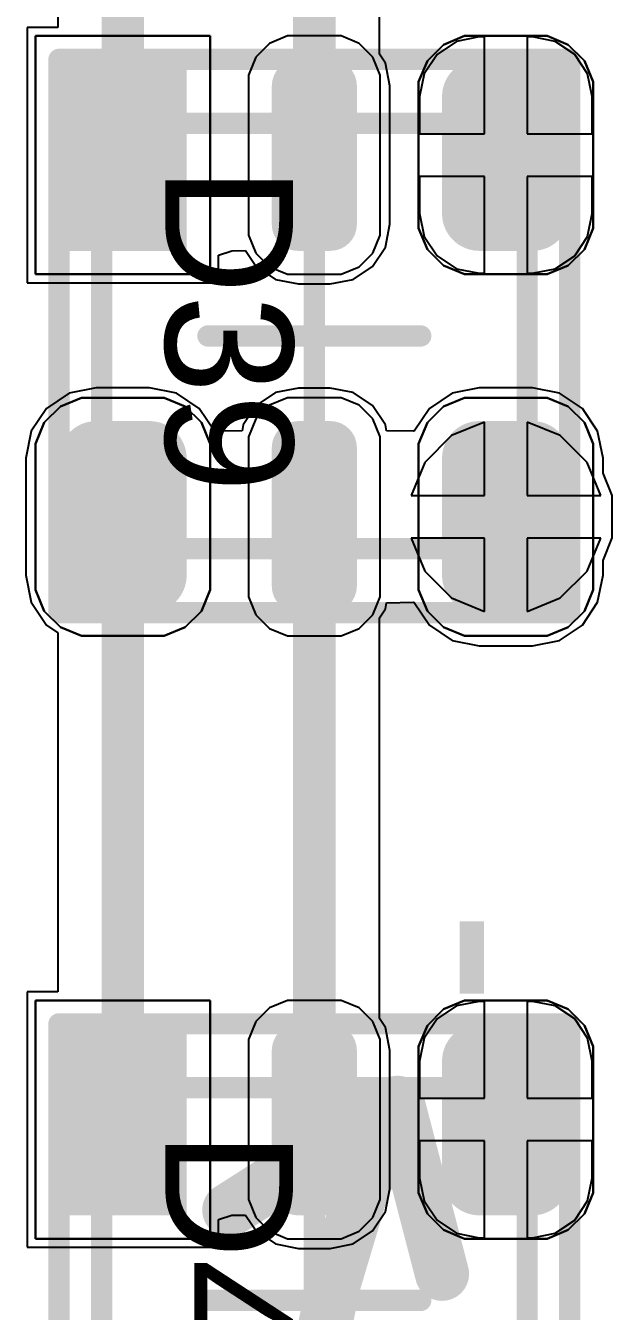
# Model space of a CAD drawing. Header units: inches. Extents: x -5 to 179, y -47 to 8.
# Drawn here: x 73.64 to 76.4, y -15.48 to -9.43 of the extents above; entities that cross this region are included whole.
import ezdxf

# ---------------------------------------------------------------- set-up
doc = ezdxf.new("R2010")
doc.units = ezdxf.units.IN
for name, color, linetype in [('Bottom Layer', 5, 'Continuous'), ('Bottom Overlay', 54, 'Continuous'), ('Top 3D Body', 56, 'Continuous'), ('Top Courtyard', 56, 'Continuous'), ('Top Layer', 1, 'Continuous'), ('Top Overlay', 2, 'Continuous'), ('Top Paste', 8, 'Continuous'), ('Top Solder', 216, 'Continuous'), ('Via Holes', 16, 'Continuous')]:
    doc.layers.add(name, color=color, linetype=linetype)
doc.styles.add('Arial', font='', dxfattribs={"height": 0.2})
doc.styles.get('Arial').set_extended_font_data('Arial')

# ---------------------------------------------------------------- blocks, each defined once
blk = doc.blocks.new('APA_RGB_LED_2020_1056')
at = {"layer": 'Top Layer'}
h = blk.add_hatch(color=1, dxfattribs=at)
edge = h.paths.add_edge_path()
edge.add_arc((-1.125, 1.025), 0.125, 90, 180)
edge.add_line((-1.25, 1.025), (-1.25, 0.775))
edge.add_arc((-1.125, 0.775), 0.125, 180, 270)
edge.add_line((-1.125, 0.65), (-0.575, 0.65))
edge.add_arc((-0.575, 0.775), 0.125, 270, 360)
edge.add_line((-0.45, 0.775), (-0.45, 1.025))
edge.add_arc((-0.575, 1.025), 0.125, 0, 90)
edge.add_line((-0.575, 1.15), (-1.125, 1.15))
h = blk.add_hatch(color=1, dxfattribs=at)
edge = h.paths.add_edge_path()
edge.add_arc((0.575, 1.025), 0.125, 90, 180)
edge.add_line((0.45, 1.025), (0.45, 0.775))
edge.add_arc((0.575, 0.775), 0.125, 180, 270)
edge.add_line((0.575, 0.65), (1.125, 0.65))
edge.add_arc((1.125, 0.775), 0.125, 270, 360)
edge.add_line((1.25, 0.775), (1.25, 1.025))
edge.add_arc((1.125, 1.025), 0.125, 0, 90)
edge.add_line((1.125, 1.15), (0.575, 1.15))
h = blk.add_hatch(color=1, dxfattribs=at)
edge = h.paths.add_edge_path()
edge.add_arc((-1.175, 0.075), 0.075, 90, 180)
edge.add_line((-1.25, 0.075), (-1.25, -0.075))
edge.add_arc((-1.175, -0.075), 0.075, 180, 270)
edge.add_line((-1.175, -0.15), (-0.525, -0.15))
edge.add_arc((-0.525, -0.075), 0.075, 270, 360)
edge.add_line((-0.45, -0.075), (-0.45, 0.075))
edge.add_arc((-0.525, 0.075), 0.075, 0, 90)
edge.add_line((-0.525, 0.15), (-1.175, 0.15))
h = blk.add_hatch(color=1, dxfattribs=at)
edge = h.paths.add_edge_path()
edge.add_arc((0.525, 0.075), 0.075, 90, 180)
edge.add_line((0.45, 0.075), (0.45, -0.075))
edge.add_arc((0.525, -0.075), 0.075, 180, 270)
edge.add_line((0.525, -0.15), (1.175, -0.15))
edge.add_arc((1.175, -0.075), 0.075, 270, 360)
edge.add_line((1.25, -0.075), (1.25, 0.075))
edge.add_arc((1.175, 0.075), 0.075, 0, 90)
edge.add_line((1.175, 0.15), (0.525, 0.15))
blk.add_hatch(color=1, dxfattribs=at).paths.add_polyline_path([(-1.25, -0.65), (-0.45, -0.65), (-0.45, -1.15), (-1.25, -1.15)])
h = blk.add_hatch(color=1, dxfattribs=at)
edge = h.paths.add_edge_path()
edge.add_arc((0.575, -0.775), 0.125, 90, 180)
edge.add_line((0.45, -0.775), (0.45, -1.025))
edge.add_arc((0.575, -1.025), 0.125, 180, 270)
edge.add_line((0.575, -1.15), (1.125, -1.15))
edge.add_arc((1.125, -1.025), 0.125, 270, 360)
edge.add_line((1.25, -1.025), (1.25, -0.775))
edge.add_arc((1.125, -0.775), 0.125, 0, 90)
edge.add_line((1.125, -0.65), (0.575, -0.65))
at = {"layer": 'Top Paste'}
h = blk.add_hatch(color=8, dxfattribs=at)
edge = h.paths.add_edge_path()
edge.add_arc((-1.125, 1.025), 0.125, 90, 180)
edge.add_line((-1.25, 1.025), (-1.25, 0.775))
edge.add_arc((-1.125, 0.775), 0.125, 180, 270)
edge.add_line((-1.125, 0.65), (-0.575, 0.65))
edge.add_arc((-0.575, 0.775), 0.125, 270, 360)
edge.add_line((-0.45, 0.775), (-0.45, 1.025))
edge.add_arc((-0.575, 1.025), 0.125, 0, 90)
edge.add_line((-0.575, 1.15), (-1.125, 1.15))
h = blk.add_hatch(color=8, dxfattribs=at)
edge = h.paths.add_edge_path()
edge.add_arc((0.575, 1.025), 0.125, 90, 180)
edge.add_line((0.45, 1.025), (0.45, 0.775))
edge.add_arc((0.575, 0.775), 0.125, 180, 270)
edge.add_line((0.575, 0.65), (1.125, 0.65))
edge.add_arc((1.125, 0.775), 0.125, 270, 360)
edge.add_line((1.25, 0.775), (1.25, 1.025))
edge.add_arc((1.125, 1.025), 0.125, 0, 90)
edge.add_line((1.125, 1.15), (0.575, 1.15))
h = blk.add_hatch(color=8, dxfattribs=at)
edge = h.paths.add_edge_path()
edge.add_arc((-1.175, 0.075), 0.075, 90, 180)
edge.add_line((-1.25, 0.075), (-1.25, -0.075))
edge.add_arc((-1.175, -0.075), 0.075, 180, 270)
edge.add_line((-1.175, -0.15), (-0.525, -0.15))
edge.add_arc((-0.525, -0.075), 0.075, 270, 360)
edge.add_line((-0.45, -0.075), (-0.45, 0.075))
edge.add_arc((-0.525, 0.075), 0.075, 0, 90)
edge.add_line((-0.525, 0.15), (-1.175, 0.15))
h = blk.add_hatch(color=8, dxfattribs=at)
edge = h.paths.add_edge_path()
edge.add_arc((0.525, 0.075), 0.075, 90, 180)
edge.add_line((0.45, 0.075), (0.45, -0.075))
edge.add_arc((0.525, -0.075), 0.075, 180, 270)
edge.add_line((0.525, -0.15), (1.175, -0.15))
edge.add_arc((1.175, -0.075), 0.075, 270, 360)
edge.add_line((1.25, -0.075), (1.25, 0.075))
edge.add_arc((1.175, 0.075), 0.075, 0, 90)
edge.add_line((1.175, 0.15), (0.525, 0.15))
blk.add_hatch(color=8, dxfattribs=at).paths.add_polyline_path([(-1.25, -0.65), (-0.45, -0.65), (-0.45, -1.15), (-1.25, -1.15)])
h = blk.add_hatch(color=8, dxfattribs=at)
edge = h.paths.add_edge_path()
edge.add_arc((0.575, -0.775), 0.125, 90, 180)
edge.add_line((0.45, -0.775), (0.45, -1.025))
edge.add_arc((0.575, -1.025), 0.125, 180, 270)
edge.add_line((0.575, -1.15), (1.125, -1.15))
edge.add_arc((1.125, -1.025), 0.125, 270, 360)
edge.add_line((1.25, -1.025), (1.25, -0.775))
edge.add_arc((1.125, -0.775), 0.125, 0, 90)
edge.add_line((1.125, -0.65), (0.575, -0.65))
at = {"layer": 'Top Solder'}
h = blk.add_hatch(color=216, dxfattribs=at)
edge = h.paths.add_edge_path()
edge.add_arc((-1.125, 1.025), 0.175, 90, 180)
edge.add_line((-1.3, 1.025), (-1.3, 0.775))
edge.add_arc((-1.125, 0.775), 0.175, 180, 270)
edge.add_line((-1.125, 0.6), (-0.575, 0.6))
edge.add_arc((-0.575, 0.775), 0.175, 270, 360)
edge.add_line((-0.4, 0.775), (-0.4, 1.025))
edge.add_arc((-0.575, 1.025), 0.175, 0, 90)
edge.add_line((-0.575, 1.2), (-1.125, 1.2))
h = blk.add_hatch(color=216, dxfattribs=at)
edge = h.paths.add_edge_path()
edge.add_arc((0.575, 1.025), 0.175, 90, 180)
edge.add_line((0.4, 1.025), (0.4, 0.775))
edge.add_arc((0.575, 0.775), 0.175, 180, 270)
edge.add_line((0.575, 0.6), (1.125, 0.6))
edge.add_arc((1.125, 0.775), 0.175, 270, 360)
edge.add_line((1.3, 0.775), (1.3, 1.025))
edge.add_arc((1.125, 1.025), 0.175, 0, 90)
edge.add_line((1.125, 1.2), (0.575, 1.2))
h = blk.add_hatch(color=216, dxfattribs=at)
edge = h.paths.add_edge_path()
edge.add_arc((-1.175, 0.075), 0.125, 90, 180)
edge.add_line((-1.3, 0.075), (-1.3, -0.075))
edge.add_arc((-1.175, -0.075), 0.125, 180, 270)
edge.add_line((-1.175, -0.2), (-0.525, -0.2))
edge.add_arc((-0.525, -0.075), 0.125, 270, 360)
edge.add_line((-0.4, -0.075), (-0.4, 0.075))
edge.add_arc((-0.525, 0.075), 0.125, 0, 90)
edge.add_line((-0.525, 0.2), (-1.175, 0.2))
h = blk.add_hatch(color=216, dxfattribs=at)
edge = h.paths.add_edge_path()
edge.add_arc((0.525, 0.075), 0.125, 90, 180)
edge.add_line((0.4, 0.075), (0.4, -0.075))
edge.add_arc((0.525, -0.075), 0.125, 180, 270)
edge.add_line((0.525, -0.2), (1.175, -0.2))
edge.add_arc((1.175, -0.075), 0.125, 270, 360)
edge.add_line((1.3, -0.075), (1.3, 0.075))
edge.add_arc((1.175, 0.075), 0.125, 0, 90)
edge.add_line((1.175, 0.2), (0.525, 0.2))
blk.add_hatch(color=216, dxfattribs=at).paths.add_polyline_path([(-1.3, -0.6), (-0.4, -0.6), (-0.4, -1.2), (-1.3, -1.2)])
h = blk.add_hatch(color=216, dxfattribs=at)
edge = h.paths.add_edge_path()
edge.add_arc((0.575, -0.775), 0.175, 90, 180)
edge.add_line((0.4, -0.775), (0.4, -1.025))
edge.add_arc((0.575, -1.025), 0.175, 180, 270)
edge.add_line((0.575, -1.2), (1.125, -1.2))
edge.add_arc((1.125, -1.025), 0.175, 270, 360)
edge.add_line((1.3, -1.025), (1.3, -0.775))
edge.add_arc((1.125, -0.775), 0.175, 0, 90)
edge.add_line((1.125, -0.6), (0.575, -0.6))
at = {"layer": 'Top 3D Body'}
for points in [[(1, 1, 0.1, 0.1, 0), (-1, 1, 0.1, 0.1, 0)], [(-1, -1, 0.1, 0.1, 0), (-1, 1, 0.1, 0.1, 0)], [(1, -1, 0.1, 0.1, 0), (1, 1, 0.1, 0.1, 0)], [(1, -1, 0.1, 0.1, 0), (-1, -1, 0.1, 0.1, 0)]]:
    blk.add_lwpolyline(points, format="xyseb", dxfattribs=at)
for points in [[(-1.025, 1, 0.05, 0.05, 1), (-0.975, 1, 0.05, 0.05, 1)], [(-1.025, 1, 0.05, 0.05, 1), (-0.975, 1, 0.05, 0.05, 1)], [(0.975, 1, 0.05, 0.05, 1), (1.025, 1, 0.05, 0.05, 1)], [(0.975, 1, 0.05, 0.05, 1), (1.025, 1, 0.05, 0.05, 1)], [(-1.025, -1, 0.05, 0.05, 1), (-0.975, -1, 0.05, 0.05, 1)], [(-1.025, -1, 0.05, 0.05, 1), (-0.975, -1, 0.05, 0.05, 1)], [(0.975, -1, 0.05, 0.05, 1), (1.025, -1, 0.05, 0.05, 1)], [(0.975, -1, 0.05, 0.05, 1), (1.025, -1, 0.05, 0.05, 1)]]:
    blk.add_lwpolyline(points, format="xyseb", close=True, dxfattribs=at)
at = {"layer": 'Top Courtyard'}
for points in [[(-1.3, -1.2, 0.1, 0.1, 0), (-1.3, 1.2, 0.1, 0.1, 0)], [(1.3, 1.2, 0.1, 0.1, 0), (-1.3, 1.2, 0.1, 0.1, 0)], [(1.3, -1.2, 0.1, 0.1, 0), (1.3, 1.2, 0.1, 0.1, 0)], [(0, -0.5, 0.1, 0.1, 0), (0, 0.5, 0.1, 0.1, 0)], [(0.5, 0, 0.1, 0.1, 0), (-0.5, 0, 0.1, 0.1, 0)], [(1.3, -1.2, 0.1, 0.1, 0), (-1.3, -1.2, 0.1, 0.1, 0)]]:
    blk.add_lwpolyline(points, format="xyseb", dxfattribs=at)
for points in [[(-1.325, 1.2, 0.05, 0.05, 1), (-1.275, 1.2, 0.05, 0.05, 1)], [(-1.325, 1.2, 0.05, 0.05, 1), (-1.275, 1.2, 0.05, 0.05, 1)], [(1.275, 1.2, 0.05, 0.05, 1), (1.325, 1.2, 0.05, 0.05, 1)], [(1.275, 1.2, 0.05, 0.05, 1), (1.325, 1.2, 0.05, 0.05, 1)], [(-0.025, 0.5, 0.05, 0.05, 1), (0.025, 0.5, 0.05, 0.05, 1)], [(-0.525, 0, 0.05, 0.05, 1), (-0.475, 0, 0.05, 0.05, 1)], [(0.475, 0, 0.05, 0.05, 1), (0.525, 0, 0.05, 0.05, 1)], [(-0.025, -0.5, 0.05, 0.05, 1), (0.025, -0.5, 0.05, 0.05, 1)], [(-1.325, -1.2, 0.05, 0.05, 1), (-1.275, -1.2, 0.05, 0.05, 1)], [(-1.325, -1.2, 0.05, 0.05, 1), (-1.275, -1.2, 0.05, 0.05, 1)], [(1.275, -1.2, 0.05, 0.05, 1), (1.325, -1.2, 0.05, 0.05, 1)], [(1.275, -1.2, 0.05, 0.05, 1), (1.325, -1.2, 0.05, 0.05, 1)]]:
    blk.add_lwpolyline(points, format="xyseb", close=True, dxfattribs=at)
at = {"layer": 'Top Overlay'}
for p, q in [((-1.3689, 1.1929), (-1.2929, 1.2689)), ((-1.2929, 1.2689), (-1.1937, 1.31)), ((-1.1937, 1.31), (-1.14, 1.31)), ((-1.14, 1.31), (-1.14, 1.31)), ((-1.14, 1.31), (-0.56, 1.31)), ((-0.56, 1.31), (-0.5063, 1.31)), ((-0.5063, 1.31), (-0.4071, 1.2689)), ((-0.4071, 1.2689), (-0.3311, 1.1929)), ((0.3311, 1.1929), (0.4071, 1.2689)), ((0.4071, 1.2689), (0.5063, 1.31)), ((0.5063, 1.31), (0.56, 1.31)), ((0.56, 1.31), (0.56, 1.31)), ((0.56, 1.31), (1.14, 1.31)), ((1.14, 1.31), (1.1937, 1.31)), ((1.1937, 1.31), (1.2929, 1.2689)), ((1.2929, 1.2689), (1.3689, 1.1929)), ((-1.41, 1.0937), (-1.3689, 1.1929)), ((-0.3311, 1.1929), (-0.29, 1.0937)), ((0.29, 1.0937), (0.3311, 1.1929)), ((1.3689, 1.1929), (1.41, 1.0937)), ((-1.41, 1.04), (-1.41, 1.0937)), ((-0.29, 1.0937), (-0.29, 1.04)), ((0.29, 1.04), (0.29, 1.0937)), ((1.41, 1.0937), (1.41, 1.04)), ((-1.41, 0.76), (-1.41, 1.04)), ((-0.29, 1.04), (-0.29, 1.04)), ((-0.29, 1.04), (-0.29, 0.76)), ((0.29, 0.76), (0.29, 1.04)), ((1.41, 1.04), (1.41, 1.04)), ((1.41, 1.04), (1.41, 0.76)), ((-1.41, 0.76), (-1.41, 0.76)), ((-1.41, 0.7063), (-1.41, 0.76)), ((-0.29, 0.76), (-0.29, 0.7063)), ((0.29, 0.76), (0.29, 0.76)), ((0.29, 0.7063), (0.29, 0.76)), ((1.41, 0.76), (1.41, 0.7063)), ((-1.3689, 0.6071), (-1.41, 0.7063)), ((-0.29, 0.7063), (-0.3311, 0.6071)), ((0.3311, 0.6071), (0.29, 0.7063)), ((1.41, 0.7063), (1.3689, 0.6071)), ((-1.2929, 0.5311), (-1.3689, 0.6071)), ((-0.3311, 0.6071), (-0.4071, 0.5311)), ((0.4071, 0.5311), (0.3311, 0.6071)), ((1.3689, 0.6071), (1.2929, 0.5311)), ((-1.1937, 0.49), (-1.2929, 0.5311)), ((-1.14, 0.49), (-1.1937, 0.49)), ((-0.56, 0.49), (-1.14, 0.49)), ((-0.5063, 0.49), (-0.56, 0.49)), ((-0.56, 0.49), (-0.56, 0.49)), ((-0.4071, 0.5311), (-0.5063, 0.49)), ((0.5063, 0.49), (0.4071, 0.5311)), ((0.56, 0.49), (0.5063, 0.49)), ((1.14, 0.49), (0.56, 0.49)), ((1.1937, 0.49), (1.14, 0.49)), ((1.14, 0.49), (1.14, 0.49)), ((1.2929, 0.5311), (1.1937, 0.49)), ((-1.2258, 0.31), (-1.3103, 0.275)), ((-1.18, 0.31), (-1.2258, 0.31)), ((-0.52, 0.31), (-1.18, 0.31)), ((-0.4742, 0.31), (-0.52, 0.31)), ((-0.52, 0.31), (-0.52, 0.31)), ((-0.3897, 0.275), (-0.4742, 0.31)), ((0.4743, 0.31), (0.3897, 0.275)), ((0.52, 0.31), (0.4743, 0.31)), ((1.18, 0.31), (0.52, 0.31)), ((1.2258, 0.31), (1.18, 0.31)), ((1.18, 0.31), (1.18, 0.31)), ((1.3103, 0.275), (1.2258, 0.31)), ((-1.3103, 0.275), (-1.375, 0.2103)), ((-0.325, 0.2103), (-0.3897, 0.275)), ((0.3897, 0.275), (0.325, 0.2103)), ((1.375, 0.2103), (1.3103, 0.275)), ((-1.375, 0.2103), (-1.41, 0.1257)), ((-0.29, 0.1257), (-0.325, 0.2103)), ((0.325, 0.2103), (0.29, 0.1257)), ((1.41, 0.1257), (1.375, 0.2103)), ((-1.41, 0.1257), (-1.41, 0.08)), ((-0.29, 0.08), (-0.29, 0.1257)), ((0.29, 0.1257), (0.29, 0.08)), ((1.41, 0.08), (1.41, 0.1257)), ((-1.41, 0.08), (-1.41, -0.08)), ((-1.41, 0.08), (-1.41, 0.08)), ((-0.29, -0.08), (-0.29, 0.08)), ((0.29, 0.08), (0.29, -0.08)), ((0.29, 0.08), (0.29, 0.08)), ((1.41, -0.08), (1.41, 0.08)), ((-1.41, -0.08), (-1.41, -0.1258)), ((-0.29, -0.1258), (-0.29, -0.08)), ((-0.29, -0.08), (-0.29, -0.08)), ((0.29, -0.08), (0.29, -0.1258)), ((1.41, -0.1258), (1.41, -0.08)), ((1.41, -0.08), (1.41, -0.08)), ((-1.41, -0.1258), (-1.375, -0.2103)), ((-0.325, -0.2103), (-0.29, -0.1258)), ((0.29, -0.1258), (0.325, -0.2103)), ((1.375, -0.2103), (1.41, -0.1258)), ((-1.375, -0.2103), (-1.3103, -0.275)), ((-0.3897, -0.275), (-0.325, -0.2103)), ((0.325, -0.2103), (0.3897, -0.275)), ((1.3103, -0.275), (1.375, -0.2103)), ((-1.3103, -0.275), (-1.2258, -0.31)), ((-0.4742, -0.31), (-0.3897, -0.275)), ((0.3897, -0.275), (0.4743, -0.31)), ((1.2258, -0.31), (1.3103, -0.275)), ((-1.2258, -0.31), (-1.18, -0.31)), ((-1.18, -0.31), (-1.18, -0.31)), ((-1.18, -0.31), (-0.52, -0.31)), ((-0.52, -0.31), (-0.4742, -0.31)), ((0.4743, -0.31), (0.52, -0.31)), ((0.52, -0.31), (0.52, -0.31)), ((0.52, -0.31), (1.18, -0.31)), ((1.18, -0.31), (1.2258, -0.31)), ((-1.41, -1.31), (-1.41, -0.49)), ((-1.41, -0.49), (-0.29, -0.49)), ((-0.29, -0.49), (-0.29, -1.31)), ((0.3311, -0.6071), (0.4071, -0.5311)), ((0.4071, -0.5311), (0.5063, -0.49)), ((0.5063, -0.49), (0.56, -0.49)), ((0.56, -0.49), (0.56, -0.49)), ((0.56, -0.49), (1.14, -0.49)), ((1.14, -0.49), (1.1937, -0.49)), ((1.1937, -0.49), (1.2929, -0.5311)), ((1.2929, -0.5311), (1.3689, -0.6071)), ((0.29, -0.7063), (0.3311, -0.6071)), ((1.3689, -0.6071), (1.41, -0.7063)), ((0.29, -0.76), (0.29, -0.7063)), ((1.41, -0.7063), (1.41, -0.76)), ((0.29, -1.04), (0.29, -0.76)), ((1.41, -0.76), (1.41, -0.76)), ((1.41, -0.76), (1.41, -1.04)), ((0.29, -1.04), (0.29, -1.04)), ((0.29, -1.0937), (0.29, -1.04)), ((1.41, -1.04), (1.41, -1.0937)), ((0.3311, -1.1929), (0.29, -1.0937)), ((1.41, -1.0937), (1.3689, -1.1929)), ((0.4071, -1.2689), (0.3311, -1.1929)), ((1.3689, -1.1929), (1.2929, -1.2689)), ((-0.29, -1.31), (-1.41, -1.31)), ((0.5063, -1.31), (0.4071, -1.2689)), ((0.56, -1.31), (0.5063, -1.31)), ((1.14, -1.31), (0.56, -1.31)), ((1.1937, -1.31), (1.14, -1.31)), ((1.14, -1.31), (1.14, -1.31)), ((1.2929, -1.2689), (1.1937, -1.31))]:
    blk.add_line(p, q, dxfattribs=at)
at = {"layer": 'Top Courtyard', "style": 'Arial'}
blk.add_text('D40', height=0.6, dxfattribs=at).set_placement((-0.8, -0.7))
blk = doc.blocks.new('APA_RGB_LED_2020_1057')
at = {"layer": 'Top Layer'}
h = blk.add_hatch(color=1, dxfattribs=at)
edge = h.paths.add_edge_path()
edge.add_arc((-1.125, 1.025), 0.125, 90, 180)
edge.add_line((-1.25, 1.025), (-1.25, 0.775))
edge.add_arc((-1.125, 0.775), 0.125, 180, 270)
edge.add_line((-1.125, 0.65), (-0.575, 0.65))
edge.add_arc((-0.575, 0.775), 0.125, 270, 360)
edge.add_line((-0.45, 0.775), (-0.45, 1.025))
edge.add_arc((-0.575, 1.025), 0.125, 0, 90)
edge.add_line((-0.575, 1.15), (-1.125, 1.15))
h = blk.add_hatch(color=1, dxfattribs=at)
edge = h.paths.add_edge_path()
edge.add_arc((0.575, 1.025), 0.125, 90, 180)
edge.add_line((0.45, 1.025), (0.45, 0.775))
edge.add_arc((0.575, 0.775), 0.125, 180, 270)
edge.add_line((0.575, 0.65), (1.125, 0.65))
edge.add_arc((1.125, 0.775), 0.125, 270, 360)
edge.add_line((1.25, 0.775), (1.25, 1.025))
edge.add_arc((1.125, 1.025), 0.125, 0, 90)
edge.add_line((1.125, 1.15), (0.575, 1.15))
h = blk.add_hatch(color=1, dxfattribs=at)
edge = h.paths.add_edge_path()
edge.add_arc((-1.175, 0.075), 0.075, 90, 180)
edge.add_line((-1.25, 0.075), (-1.25, -0.075))
edge.add_arc((-1.175, -0.075), 0.075, 180, 270)
edge.add_line((-1.175, -0.15), (-0.525, -0.15))
edge.add_arc((-0.525, -0.075), 0.075, 270, 360)
edge.add_line((-0.45, -0.075), (-0.45, 0.075))
edge.add_arc((-0.525, 0.075), 0.075, 0, 90)
edge.add_line((-0.525, 0.15), (-1.175, 0.15))
h = blk.add_hatch(color=1, dxfattribs=at)
edge = h.paths.add_edge_path()
edge.add_arc((0.525, 0.075), 0.075, 90, 180)
edge.add_line((0.45, 0.075), (0.45, -0.075))
edge.add_arc((0.525, -0.075), 0.075, 180, 270)
edge.add_line((0.525, -0.15), (1.175, -0.15))
edge.add_arc((1.175, -0.075), 0.075, 270, 360)
edge.add_line((1.25, -0.075), (1.25, 0.075))
edge.add_arc((1.175, 0.075), 0.075, 0, 90)
edge.add_line((1.175, 0.15), (0.525, 0.15))
blk.add_hatch(color=1, dxfattribs=at).paths.add_polyline_path([(-1.25, -0.65), (-0.45, -0.65), (-0.45, -1.15), (-1.25, -1.15)])
h = blk.add_hatch(color=1, dxfattribs=at)
edge = h.paths.add_edge_path()
edge.add_arc((0.575, -0.775), 0.125, 90, 180)
edge.add_line((0.45, -0.775), (0.45, -1.025))
edge.add_arc((0.575, -1.025), 0.125, 180, 270)
edge.add_line((0.575, -1.15), (1.125, -1.15))
edge.add_arc((1.125, -1.025), 0.125, 270, 360)
edge.add_line((1.25, -1.025), (1.25, -0.775))
edge.add_arc((1.125, -0.775), 0.125, 0, 90)
edge.add_line((1.125, -0.65), (0.575, -0.65))
at = {"layer": 'Top Paste'}
h = blk.add_hatch(color=8, dxfattribs=at)
edge = h.paths.add_edge_path()
edge.add_arc((-1.125, 1.025), 0.125, 90, 180)
edge.add_line((-1.25, 1.025), (-1.25, 0.775))
edge.add_arc((-1.125, 0.775), 0.125, 180, 270)
edge.add_line((-1.125, 0.65), (-0.575, 0.65))
edge.add_arc((-0.575, 0.775), 0.125, 270, 360)
edge.add_line((-0.45, 0.775), (-0.45, 1.025))
edge.add_arc((-0.575, 1.025), 0.125, 0, 90)
edge.add_line((-0.575, 1.15), (-1.125, 1.15))
h = blk.add_hatch(color=8, dxfattribs=at)
edge = h.paths.add_edge_path()
edge.add_arc((0.575, 1.025), 0.125, 90, 180)
edge.add_line((0.45, 1.025), (0.45, 0.775))
edge.add_arc((0.575, 0.775), 0.125, 180, 270)
edge.add_line((0.575, 0.65), (1.125, 0.65))
edge.add_arc((1.125, 0.775), 0.125, 270, 360)
edge.add_line((1.25, 0.775), (1.25, 1.025))
edge.add_arc((1.125, 1.025), 0.125, 0, 90)
edge.add_line((1.125, 1.15), (0.575, 1.15))
h = blk.add_hatch(color=8, dxfattribs=at)
edge = h.paths.add_edge_path()
edge.add_arc((-1.175, 0.075), 0.075, 90, 180)
edge.add_line((-1.25, 0.075), (-1.25, -0.075))
edge.add_arc((-1.175, -0.075), 0.075, 180, 270)
edge.add_line((-1.175, -0.15), (-0.525, -0.15))
edge.add_arc((-0.525, -0.075), 0.075, 270, 360)
edge.add_line((-0.45, -0.075), (-0.45, 0.075))
edge.add_arc((-0.525, 0.075), 0.075, 0, 90)
edge.add_line((-0.525, 0.15), (-1.175, 0.15))
h = blk.add_hatch(color=8, dxfattribs=at)
edge = h.paths.add_edge_path()
edge.add_arc((0.525, 0.075), 0.075, 90, 180)
edge.add_line((0.45, 0.075), (0.45, -0.075))
edge.add_arc((0.525, -0.075), 0.075, 180, 270)
edge.add_line((0.525, -0.15), (1.175, -0.15))
edge.add_arc((1.175, -0.075), 0.075, 270, 360)
edge.add_line((1.25, -0.075), (1.25, 0.075))
edge.add_arc((1.175, 0.075), 0.075, 0, 90)
edge.add_line((1.175, 0.15), (0.525, 0.15))
blk.add_hatch(color=8, dxfattribs=at).paths.add_polyline_path([(-1.25, -0.65), (-0.45, -0.65), (-0.45, -1.15), (-1.25, -1.15)])
h = blk.add_hatch(color=8, dxfattribs=at)
edge = h.paths.add_edge_path()
edge.add_arc((0.575, -0.775), 0.125, 90, 180)
edge.add_line((0.45, -0.775), (0.45, -1.025))
edge.add_arc((0.575, -1.025), 0.125, 180, 270)
edge.add_line((0.575, -1.15), (1.125, -1.15))
edge.add_arc((1.125, -1.025), 0.125, 270, 360)
edge.add_line((1.25, -1.025), (1.25, -0.775))
edge.add_arc((1.125, -0.775), 0.125, 0, 90)
edge.add_line((1.125, -0.65), (0.575, -0.65))
at = {"layer": 'Top Solder'}
h = blk.add_hatch(color=216, dxfattribs=at)
edge = h.paths.add_edge_path()
edge.add_arc((-1.125, 1.025), 0.175, 90, 180)
edge.add_line((-1.3, 1.025), (-1.3, 0.775))
edge.add_arc((-1.125, 0.775), 0.175, 180, 270)
edge.add_line((-1.125, 0.6), (-0.575, 0.6))
edge.add_arc((-0.575, 0.775), 0.175, 270, 360)
edge.add_line((-0.4, 0.775), (-0.4, 1.025))
edge.add_arc((-0.575, 1.025), 0.175, 0, 90)
edge.add_line((-0.575, 1.2), (-1.125, 1.2))
h = blk.add_hatch(color=216, dxfattribs=at)
edge = h.paths.add_edge_path()
edge.add_arc((0.575, 1.025), 0.175, 90, 180)
edge.add_line((0.4, 1.025), (0.4, 0.775))
edge.add_arc((0.575, 0.775), 0.175, 180, 270)
edge.add_line((0.575, 0.6), (1.125, 0.6))
edge.add_arc((1.125, 0.775), 0.175, 270, 360)
edge.add_line((1.3, 0.775), (1.3, 1.025))
edge.add_arc((1.125, 1.025), 0.175, 0, 90)
edge.add_line((1.125, 1.2), (0.575, 1.2))
h = blk.add_hatch(color=216, dxfattribs=at)
edge = h.paths.add_edge_path()
edge.add_arc((-1.175, 0.075), 0.125, 90, 180)
edge.add_line((-1.3, 0.075), (-1.3, -0.075))
edge.add_arc((-1.175, -0.075), 0.125, 180, 270)
edge.add_line((-1.175, -0.2), (-0.525, -0.2))
edge.add_arc((-0.525, -0.075), 0.125, 270, 360)
edge.add_line((-0.4, -0.075), (-0.4, 0.075))
edge.add_arc((-0.525, 0.075), 0.125, 0, 90)
edge.add_line((-0.525, 0.2), (-1.175, 0.2))
h = blk.add_hatch(color=216, dxfattribs=at)
edge = h.paths.add_edge_path()
edge.add_arc((0.525, 0.075), 0.125, 90, 180)
edge.add_line((0.4, 0.075), (0.4, -0.075))
edge.add_arc((0.525, -0.075), 0.125, 180, 270)
edge.add_line((0.525, -0.2), (1.175, -0.2))
edge.add_arc((1.175, -0.075), 0.125, 270, 360)
edge.add_line((1.3, -0.075), (1.3, 0.075))
edge.add_arc((1.175, 0.075), 0.125, 0, 90)
edge.add_line((1.175, 0.2), (0.525, 0.2))
blk.add_hatch(color=216, dxfattribs=at).paths.add_polyline_path([(-1.3, -0.6), (-0.4, -0.6), (-0.4, -1.2), (-1.3, -1.2)])
h = blk.add_hatch(color=216, dxfattribs=at)
edge = h.paths.add_edge_path()
edge.add_arc((0.575, -0.775), 0.175, 90, 180)
edge.add_line((0.4, -0.775), (0.4, -1.025))
edge.add_arc((0.575, -1.025), 0.175, 180, 270)
edge.add_line((0.575, -1.2), (1.125, -1.2))
edge.add_arc((1.125, -1.025), 0.175, 270, 360)
edge.add_line((1.3, -1.025), (1.3, -0.775))
edge.add_arc((1.125, -0.775), 0.175, 0, 90)
edge.add_line((1.125, -0.6), (0.575, -0.6))
at = {"layer": 'Top 3D Body'}
for points in [[(1, 1, 0.1, 0.1, 0), (-1, 1, 0.1, 0.1, 0)], [(-1, -1, 0.1, 0.1, 0), (-1, 1, 0.1, 0.1, 0)], [(1, -1, 0.1, 0.1, 0), (1, 1, 0.1, 0.1, 0)], [(1, -1, 0.1, 0.1, 0), (-1, -1, 0.1, 0.1, 0)]]:
    blk.add_lwpolyline(points, format="xyseb", dxfattribs=at)
for points in [[(-1.025, 1, 0.05, 0.05, 1), (-0.975, 1, 0.05, 0.05, 1)], [(-1.025, 1, 0.05, 0.05, 1), (-0.975, 1, 0.05, 0.05, 1)], [(0.975, 1, 0.05, 0.05, 1), (1.025, 1, 0.05, 0.05, 1)], [(0.975, 1, 0.05, 0.05, 1), (1.025, 1, 0.05, 0.05, 1)], [(-1.025, -1, 0.05, 0.05, 1), (-0.975, -1, 0.05, 0.05, 1)], [(-1.025, -1, 0.05, 0.05, 1), (-0.975, -1, 0.05, 0.05, 1)], [(0.975, -1, 0.05, 0.05, 1), (1.025, -1, 0.05, 0.05, 1)], [(0.975, -1, 0.05, 0.05, 1), (1.025, -1, 0.05, 0.05, 1)]]:
    blk.add_lwpolyline(points, format="xyseb", close=True, dxfattribs=at)
at = {"layer": 'Top Courtyard'}
for points in [[(-1.3, -1.2, 0.1, 0.1, 0), (-1.3, 1.2, 0.1, 0.1, 0)], [(1.3, 1.2, 0.1, 0.1, 0), (-1.3, 1.2, 0.1, 0.1, 0)], [(1.3, -1.2, 0.1, 0.1, 0), (1.3, 1.2, 0.1, 0.1, 0)], [(0, -0.5, 0.1, 0.1, 0), (0, 0.5, 0.1, 0.1, 0)], [(0.5, 0, 0.1, 0.1, 0), (-0.5, 0, 0.1, 0.1, 0)], [(1.3, -1.2, 0.1, 0.1, 0), (-1.3, -1.2, 0.1, 0.1, 0)]]:
    blk.add_lwpolyline(points, format="xyseb", dxfattribs=at)
for points in [[(-1.325, 1.2, 0.05, 0.05, 1), (-1.275, 1.2, 0.05, 0.05, 1)], [(-1.325, 1.2, 0.05, 0.05, 1), (-1.275, 1.2, 0.05, 0.05, 1)], [(1.275, 1.2, 0.05, 0.05, 1), (1.325, 1.2, 0.05, 0.05, 1)], [(1.275, 1.2, 0.05, 0.05, 1), (1.325, 1.2, 0.05, 0.05, 1)], [(-0.025, 0.5, 0.05, 0.05, 1), (0.025, 0.5, 0.05, 0.05, 1)], [(-0.525, 0, 0.05, 0.05, 1), (-0.475, 0, 0.05, 0.05, 1)], [(0.475, 0, 0.05, 0.05, 1), (0.525, 0, 0.05, 0.05, 1)], [(-0.025, -0.5, 0.05, 0.05, 1), (0.025, -0.5, 0.05, 0.05, 1)], [(-1.325, -1.2, 0.05, 0.05, 1), (-1.275, -1.2, 0.05, 0.05, 1)], [(-1.325, -1.2, 0.05, 0.05, 1), (-1.275, -1.2, 0.05, 0.05, 1)], [(1.275, -1.2, 0.05, 0.05, 1), (1.325, -1.2, 0.05, 0.05, 1)], [(1.275, -1.2, 0.05, 0.05, 1), (1.325, -1.2, 0.05, 0.05, 1)]]:
    blk.add_lwpolyline(points, format="xyseb", close=True, dxfattribs=at)
at = {"layer": 'Top Overlay'}
for p, q in [((-1.3689, 1.1929), (-1.2929, 1.2689)), ((-1.2929, 1.2689), (-1.1937, 1.31)), ((-1.1937, 1.31), (-1.14, 1.31)), ((-1.14, 1.31), (-1.14, 1.31)), ((-1.14, 1.31), (-0.56, 1.31)), ((-0.56, 1.31), (-0.5063, 1.31)), ((-0.5063, 1.31), (-0.4071, 1.2689)), ((-0.4071, 1.2689), (-0.3311, 1.1929)), ((0.3311, 1.1929), (0.4071, 1.2689)), ((0.4071, 1.2689), (0.5063, 1.31)), ((0.5063, 1.31), (0.56, 1.31)), ((0.56, 1.31), (0.56, 1.31)), ((0.56, 1.31), (1.14, 1.31)), ((1.14, 1.31), (1.1937, 1.31)), ((1.1937, 1.31), (1.2929, 1.2689)), ((1.2929, 1.2689), (1.3689, 1.1929)), ((-1.41, 1.0937), (-1.3689, 1.1929)), ((-0.3311, 1.1929), (-0.29, 1.0937)), ((0.29, 1.0937), (0.3311, 1.1929)), ((1.3689, 1.1929), (1.41, 1.0937)), ((-1.41, 1.04), (-1.41, 1.0937)), ((-0.29, 1.0937), (-0.29, 1.04)), ((0.29, 1.04), (0.29, 1.0937)), ((1.41, 1.0937), (1.41, 1.04)), ((-1.41, 0.76), (-1.41, 1.04)), ((-0.29, 1.04), (-0.29, 1.04)), ((-0.29, 1.04), (-0.29, 0.76)), ((0.29, 0.76), (0.29, 1.04)), ((1.41, 1.04), (1.41, 1.04)), ((1.41, 1.04), (1.41, 0.76)), ((-1.41, 0.76), (-1.41, 0.76)), ((-1.41, 0.7063), (-1.41, 0.76)), ((-0.29, 0.76), (-0.29, 0.7063)), ((0.29, 0.76), (0.29, 0.76)), ((0.29, 0.7063), (0.29, 0.76)), ((1.41, 0.76), (1.41, 0.7063)), ((-1.3689, 0.6071), (-1.41, 0.7063)), ((-0.29, 0.7063), (-0.3311, 0.6071)), ((0.3311, 0.6071), (0.29, 0.7063)), ((1.41, 0.7063), (1.3689, 0.6071)), ((-1.2929, 0.5311), (-1.3689, 0.6071)), ((-0.3311, 0.6071), (-0.4071, 0.5311)), ((0.4071, 0.5311), (0.3311, 0.6071)), ((1.3689, 0.6071), (1.2929, 0.5311)), ((-1.1937, 0.49), (-1.2929, 0.5311)), ((-1.14, 0.49), (-1.1937, 0.49)), ((-0.56, 0.49), (-1.14, 0.49)), ((-0.5063, 0.49), (-0.56, 0.49)), ((-0.56, 0.49), (-0.56, 0.49)), ((-0.4071, 0.5311), (-0.5063, 0.49)), ((0.5063, 0.49), (0.4071, 0.5311)), ((0.56, 0.49), (0.5063, 0.49)), ((1.14, 0.49), (0.56, 0.49)), ((1.1937, 0.49), (1.14, 0.49)), ((1.14, 0.49), (1.14, 0.49)), ((1.2929, 0.5311), (1.1937, 0.49)), ((-1.2258, 0.31), (-1.3103, 0.275)), ((-1.18, 0.31), (-1.2258, 0.31)), ((-0.52, 0.31), (-1.18, 0.31)), ((-0.4742, 0.31), (-0.52, 0.31)), ((-0.52, 0.31), (-0.52, 0.31)), ((-0.3897, 0.275), (-0.4742, 0.31)), ((0.4743, 0.31), (0.3897, 0.275)), ((0.52, 0.31), (0.4743, 0.31)), ((1.18, 0.31), (0.52, 0.31)), ((1.2258, 0.31), (1.18, 0.31)), ((1.18, 0.31), (1.18, 0.31)), ((1.3103, 0.275), (1.2258, 0.31)), ((-1.3103, 0.275), (-1.375, 0.2103)), ((-0.325, 0.2103), (-0.3897, 0.275)), ((0.3897, 0.275), (0.325, 0.2103)), ((1.375, 0.2103), (1.3103, 0.275)), ((-1.375, 0.2103), (-1.41, 0.1257)), ((-0.29, 0.1257), (-0.325, 0.2103)), ((0.325, 0.2103), (0.29, 0.1257)), ((1.41, 0.1257), (1.375, 0.2103)), ((-1.41, 0.1257), (-1.41, 0.08)), ((-0.29, 0.08), (-0.29, 0.1257)), ((0.29, 0.1257), (0.29, 0.08)), ((1.41, 0.08), (1.41, 0.1257)), ((-1.41, 0.08), (-1.41, -0.08)), ((-1.41, 0.08), (-1.41, 0.08)), ((-0.29, -0.08), (-0.29, 0.08)), ((0.29, 0.08), (0.29, -0.08)), ((0.29, 0.08), (0.29, 0.08)), ((1.41, -0.08), (1.41, 0.08)), ((-1.41, -0.08), (-1.41, -0.1258)), ((-0.29, -0.1258), (-0.29, -0.08)), ((-0.29, -0.08), (-0.29, -0.08)), ((0.29, -0.08), (0.29, -0.1258)), ((1.41, -0.1258), (1.41, -0.08)), ((1.41, -0.08), (1.41, -0.08)), ((-1.41, -0.1258), (-1.375, -0.2103)), ((-0.325, -0.2103), (-0.29, -0.1258)), ((0.29, -0.1258), (0.325, -0.2103)), ((1.375, -0.2103), (1.41, -0.1258)), ((-1.375, -0.2103), (-1.3103, -0.275)), ((-0.3897, -0.275), (-0.325, -0.2103)), ((0.325, -0.2103), (0.3897, -0.275)), ((1.3103, -0.275), (1.375, -0.2103)), ((-1.3103, -0.275), (-1.2258, -0.31)), ((-0.4742, -0.31), (-0.3897, -0.275)), ((0.3897, -0.275), (0.4743, -0.31)), ((1.2258, -0.31), (1.3103, -0.275)), ((-1.2258, -0.31), (-1.18, -0.31)), ((-1.18, -0.31), (-1.18, -0.31)), ((-1.18, -0.31), (-0.52, -0.31)), ((-0.52, -0.31), (-0.4742, -0.31)), ((0.4743, -0.31), (0.52, -0.31)), ((0.52, -0.31), (0.52, -0.31)), ((0.52, -0.31), (1.18, -0.31)), ((1.18, -0.31), (1.2258, -0.31)), ((-1.41, -1.31), (-1.41, -0.49)), ((-1.41, -0.49), (-0.29, -0.49)), ((-0.29, -0.49), (-0.29, -1.31)), ((0.3311, -0.6071), (0.4071, -0.5311)), ((0.4071, -0.5311), (0.5063, -0.49)), ((0.5063, -0.49), (0.56, -0.49)), ((0.56, -0.49), (0.56, -0.49)), ((0.56, -0.49), (1.14, -0.49)), ((1.14, -0.49), (1.1937, -0.49)), ((1.1937, -0.49), (1.2929, -0.5311)), ((1.2929, -0.5311), (1.3689, -0.6071)), ((0.29, -0.7063), (0.3311, -0.6071)), ((1.3689, -0.6071), (1.41, -0.7063)), ((0.29, -0.76), (0.29, -0.7063)), ((1.41, -0.7063), (1.41, -0.76)), ((0.29, -1.04), (0.29, -0.76)), ((1.41, -0.76), (1.41, -0.76)), ((1.41, -0.76), (1.41, -1.04)), ((0.29, -1.04), (0.29, -1.04)), ((0.29, -1.0937), (0.29, -1.04)), ((1.41, -1.04), (1.41, -1.0937)), ((0.3311, -1.1929), (0.29, -1.0937)), ((1.41, -1.0937), (1.3689, -1.1929)), ((0.4071, -1.2689), (0.3311, -1.1929)), ((1.3689, -1.1929), (1.2929, -1.2689)), ((-0.29, -1.31), (-1.41, -1.31)), ((0.5063, -1.31), (0.4071, -1.2689)), ((0.56, -1.31), (0.5063, -1.31)), ((1.14, -1.31), (0.56, -1.31)), ((1.1937, -1.31), (1.14, -1.31)), ((1.14, -1.31), (1.14, -1.31)), ((1.2929, -1.2689), (1.1937, -1.31))]:
    blk.add_line(p, q, dxfattribs=at)
at = {"layer": 'Top Courtyard', "style": 'Arial'}
blk.add_text('D39', height=0.6, dxfattribs=at).set_placement((-0.8, -0.7))

msp = doc.modelspace()

# ---------------------------------------------------------------- hatches: boundary and pattern name
at = {"layer": 'Bottom Layer'}
h = msp.add_hatch(color=5, dxfattribs=at)
edge = h.paths.add_edge_path()
edge.add_arc((75.9, -11.742), 0.3, 0, 360)
at = {"layer": 'Top Layer'}
h = msp.add_hatch(color=1, dxfattribs=at)
edge = h.paths.add_edge_path()
edge.add_arc((75.9, -11.742), 0.3, 0, 360)
at = {"layer": 'Via Holes'}
h = msp.add_hatch(color=7, dxfattribs=at)
edge = h.paths.add_edge_path()
edge.add_arc((75.9, -11.742), 0.15, 0, 360)

# ---------------------------------------------------------------- linework, layer by layer
at = {"layer": 'Bottom Layer'}
for p, q in [((75.8, -11.2964), (75.6451, -11.3605)), ((75.8, -11.642), (75.8, -11.2964)), ((76.1549, -11.3605), (76, -11.2964)), ((76, -11.2964), (76, -11.642)), ((75.6451, -11.3605), (75.5185, -11.4871)), ((76.2815, -11.4871), (76.1549, -11.3605)), ((75.5185, -11.4871), (75.4543, -11.642)), ((76.3457, -11.642), (76.2815, -11.4871)), ((75.4543, -11.642), (75.8, -11.642)), ((76, -11.642), (76.3457, -11.642)), ((75.8, -11.842), (75.4543, -11.842)), ((75.4543, -11.842), (75.5185, -11.9969)), ((75.8, -12.1877), (75.8, -11.842)), ((76.3457, -11.842), (76, -11.842)), ((76, -11.842), (76, -12.1877)), ((76.2815, -11.9969), (76.3457, -11.842)), ((75.5185, -11.9969), (75.6451, -12.1235)), ((76.1549, -12.1235), (76.2815, -11.9969)), ((75.6451, -12.1235), (75.8, -12.1877)), ((76, -12.1877), (76.1549, -12.1235))]:
    msp.add_line(p, q, dxfattribs=at)
at = {"layer": 'Bottom Overlay'}
for points in [[(74.6, -15, 0.254, 0.254, 0), (75.3914, -14.496, 0.254, 0.254, 0)], [(75.3914, -18.504, 0.254, 0.254, -0.221181), (75.3914, -14.496, 0.254, 0.254, 0)], [(75.3914, -14.496, 0.254, 0.254, 0), (75.6, -15.3, 0.254, 0.254, 0)]]:
    msp.add_lwpolyline(points, format="xyseb", dxfattribs=at)
for points in [[(75.3279, -14.496, 0.127, 0.127, 1), (75.4549, -14.496, 0.127, 0.127, 1)], [(75.3279, -14.496, 0.127, 0.127, 1), (75.4549, -14.496, 0.127, 0.127, 1)], [(75.3279, -14.496, 0.127, 0.127, 1), (75.4549, -14.496, 0.127, 0.127, 1)], [(74.5365, -15, 0.127, 0.127, 1), (74.6635, -15, 0.127, 0.127, 1)], [(75.5365, -15.3, 0.127, 0.127, 1), (75.6635, -15.3, 0.127, 0.127, 1)]]:
    msp.add_lwpolyline(points, format="xyseb", close=True, dxfattribs=at)
at = {"layer": 'Top Layer'}
for p, q in [((75.3059, -9.5676), (75.3059, -8.7245)), ((73.7941, -8.795), (73.7941, -9.442)), ((73.7941, -9.442), (73.65, -9.442)), ((73.65, -9.442), (73.65, -10.642)), ((75.6677, -9.508), (75.5767, -9.5687)), ((75.775, -9.4866), (75.6677, -9.508)), ((75.8, -9.4866), (75.775, -9.4866)), ((75.8, -9.942), (75.8, -9.4866)), ((76.025, -9.4866), (76, -9.4866)), ((76, -9.4866), (76, -9.942)), ((76.1323, -9.508), (76.025, -9.4866)), ((76.2233, -9.5687), (76.1323, -9.508)), ((75.334, -9.6097), (75.3059, -9.5676)), ((75.5767, -9.5687), (75.516, -9.6597)), ((76.284, -9.6597), (76.2233, -9.5687)), ((75.3554, -9.717), (75.334, -9.6097)), ((75.516, -9.6597), (75.4946, -9.767)), ((76.3054, -9.767), (76.284, -9.6597)), ((75.3554, -10.367), (75.3554, -9.717)), ((75.4946, -9.767), (75.4946, -9.942)), ((76.3054, -9.942), (76.3054, -9.767)), ((75.4946, -9.942), (75.8, -9.942)), ((76, -9.942), (76.3054, -9.942)), ((75.8, -10.142), (75.4946, -10.142)), ((75.4946, -10.142), (75.4946, -10.317)), ((75.8, -10.5974), (75.8, -10.142)), ((76.3054, -10.142), (76, -10.142)), ((76, -10.142), (76, -10.5974)), ((76.3054, -10.317), (76.3054, -10.142)), ((75.4946, -10.317), (75.516, -10.4243)), ((76.284, -10.4243), (76.3054, -10.317)), ((75.334, -10.4743), (75.3554, -10.367)), ((75.516, -10.4243), (75.5767, -10.5153)), ((76.2233, -10.5153), (76.284, -10.4243)), ((74.55, -10.512), (74.612, -10.4918)), ((74.55, -10.642), (74.55, -10.512)), ((74.612, -10.4918), (74.677, -10.4908)), ((74.677, -10.4908), (74.7267, -10.5653)), ((75.2733, -10.5653), (75.334, -10.4743)), ((74.7267, -10.5653), (74.8177, -10.626)), ((75.1823, -10.626), (75.2733, -10.5653)), ((75.5767, -10.5153), (75.6677, -10.576)), ((76.1323, -10.576), (76.2233, -10.5153)), ((74.8177, -10.626), (74.925, -10.6474)), ((75.075, -10.6474), (75.1823, -10.626)), ((75.6677, -10.576), (75.775, -10.5974)), ((75.775, -10.5974), (75.8, -10.5974)), ((76, -10.5974), (76.025, -10.5974)), ((76.025, -10.5974), (76.1323, -10.576)), ((73.65, -10.642), (74.55, -10.642)), ((74.925, -10.6474), (75.075, -10.6474)), ((73.8482, -11.1609), (73.7407, -11.2327)), ((73.975, -11.1356), (73.8482, -11.1609)), ((74.225, -11.1356), (73.975, -11.1356)), ((74.3518, -11.1609), (74.225, -11.1356)), ((74.4593, -11.2327), (74.3518, -11.1609)), ((74.8177, -11.158), (74.7267, -11.2187)), ((74.925, -11.1366), (74.8177, -11.158)), ((75.075, -11.1366), (74.925, -11.1366)), ((75.1823, -11.158), (75.075, -11.1366)), ((75.2733, -11.2187), (75.1823, -11.158)), ((75.6482, -11.1609), (75.5407, -11.2327)), ((75.775, -11.1356), (75.6482, -11.1609)), ((76.025, -11.1356), (75.775, -11.1356)), ((76.1518, -11.1609), (76.025, -11.1356)), ((76.2593, -11.2327), (76.1518, -11.1609)), ((73.7407, -11.2327), (73.6689, -11.3402)), ((74.5306, -11.3393), (74.4593, -11.2327)), ((74.7267, -11.2187), (74.666, -11.3097)), ((75.334, -11.3097), (75.2733, -11.2187)), ((75.5407, -11.2327), (75.4694, -11.3393)), ((76.3311, -11.3402), (76.2593, -11.2327)), ((73.6689, -11.3402), (73.6436, -11.467)), ((74.5348, -11.3401), (74.5306, -11.3393)), ((74.6603, -11.3383), (74.5348, -11.3401)), ((74.666, -11.3097), (74.6603, -11.3383)), ((75.3397, -11.3383), (75.334, -11.3097)), ((75.4652, -11.3401), (75.3397, -11.3383)), ((75.4694, -11.3393), (75.4652, -11.3401)), ((76.3564, -11.467), (76.3311, -11.3402)), ((73.6436, -11.467), (73.6436, -12.017)), ((76.3564, -11.5372), (76.3564, -11.467)), ((76.4, -11.6425), (76.3564, -11.5372)), ((76.4, -11.8415), (76.4, -11.6425)), ((76.3564, -11.9468), (76.4, -11.8415)), ((76.3564, -12.017), (76.3564, -11.9468)), ((73.6436, -12.017), (73.6689, -12.1438)), ((76.3311, -12.1438), (76.3564, -12.017)), ((73.6689, -12.1438), (73.7407, -12.2513)), ((75.3397, -12.1457), (75.4652, -12.1439)), ((75.4652, -12.1439), (75.4694, -12.1447)), ((75.4694, -12.1447), (75.5407, -12.2513)), ((76.2593, -12.2513), (76.3311, -12.1438)), ((75.3059, -12.2165), (75.334, -12.1743)), ((75.334, -12.1743), (75.3397, -12.1457)), ((73.7407, -12.2513), (73.7941, -12.287)), ((75.3059, -14.1005), (75.3059, -12.2165)), ((75.5407, -12.2513), (75.6482, -12.3231)), ((76.1518, -12.3231), (76.2593, -12.2513)), ((73.7941, -12.287), (73.7941, -13.975)), ((75.6482, -12.3231), (75.775, -12.3484)), ((76.025, -12.3484), (76.1518, -12.3231)), ((75.775, -12.3484), (76.025, -12.3484)), ((73.7941, -13.975), (73.65, -13.975)), ((73.65, -13.975), (73.65, -15.175)), ((75.6677, -14.041), (75.5767, -14.1017)), ((75.775, -14.0196), (75.6677, -14.041)), ((75.8, -14.0196), (75.775, -14.0196)), ((75.8, -14.475), (75.8, -14.0196)), ((76.025, -14.0196), (76, -14.0196)), ((76, -14.0196), (76, -14.475)), ((76.1323, -14.041), (76.025, -14.0196)), ((76.2233, -14.1017), (76.1323, -14.041)), ((75.334, -14.1427), (75.3059, -14.1005)), ((75.5767, -14.1017), (75.516, -14.1927)), ((76.284, -14.1927), (76.2233, -14.1017)), ((75.3554, -14.25), (75.334, -14.1427)), ((75.516, -14.1927), (75.4946, -14.3)), ((76.3054, -14.3), (76.284, -14.1927)), ((75.3554, -14.9), (75.3554, -14.25)), ((75.4946, -14.3), (75.4946, -14.475)), ((76.3054, -14.475), (76.3054, -14.3)), ((75.4946, -14.475), (75.8, -14.475)), ((76, -14.475), (76.3054, -14.475)), ((75.8, -14.675), (75.4946, -14.675)), ((75.4946, -14.675), (75.4946, -14.85)), ((75.8, -15.1304), (75.8, -14.675)), ((76.3054, -14.675), (76, -14.675)), ((76, -14.675), (76, -15.1304)), ((76.3054, -14.85), (76.3054, -14.675)), ((75.4946, -14.85), (75.516, -14.9573)), ((76.284, -14.9573), (76.3054, -14.85)), ((75.334, -15.0073), (75.3554, -14.9)), ((75.516, -14.9573), (75.5767, -15.0483)), ((76.2233, -15.0483), (76.284, -14.9573)), ((74.55, -15.0449), (74.612, -15.0248)), ((74.55, -15.175), (74.55, -15.0449)), ((74.612, -15.0248), (74.677, -15.0238)), ((74.677, -15.0238), (74.7267, -15.0983)), ((75.2733, -15.0983), (75.334, -15.0073)), ((74.7267, -15.0983), (74.8177, -15.159)), ((75.1823, -15.159), (75.2733, -15.0983)), ((75.5767, -15.0483), (75.6677, -15.109)), ((76.1323, -15.109), (76.2233, -15.0483)), ((74.8177, -15.159), (74.925, -15.1804)), ((75.075, -15.1804), (75.1823, -15.159)), ((75.6677, -15.109), (75.775, -15.1304)), ((75.775, -15.1304), (75.8, -15.1304)), ((76, -15.1304), (76.025, -15.1304)), ((76.025, -15.1304), (76.1323, -15.109)), ((73.65, -15.175), (74.55, -15.175)), ((74.925, -15.1804), (75.075, -15.1804))]:
    msp.add_line(p, q, dxfattribs=at)
for points in [[(74.1, -10.042, 0.2, 0.2, 0), (74.1, -8.25, 0.2, 0.2, 0)], [(75, -10.042, 0.2, 0.2, 0), (75, -8.25, 0.2, 0.2, 0)], [(74.1, -14.575, 0.2, 0.2, 0), (74.1, -11.742, 0.2, 0.2, 0)], [(75, -14.575, 0.2, 0.2, 0), (75, -11.742, 0.2, 0.2, 0)]]:
    msp.add_lwpolyline(points, format="xyseb", dxfattribs=at)
for points in [[(74.05, -10.042, 0.1, 0.1, 1), (74.15, -10.042, 0.1, 0.1, 1)], [(74.95, -10.042, 0.1, 0.1, 1), (75.05, -10.042, 0.1, 0.1, 1)], [(74.05, -11.742, 0.1, 0.1, 1), (74.15, -11.742, 0.1, 0.1, 1)], [(74.95, -11.742, 0.1, 0.1, 1), (75.05, -11.742, 0.1, 0.1, 1)], [(74.05, -14.575, 0.1, 0.1, 1), (74.15, -14.575, 0.1, 0.1, 1)], [(74.95, -14.575, 0.1, 0.1, 1), (75.05, -14.575, 0.1, 0.1, 1)]]:
    msp.add_lwpolyline(points, format="xyseb", close=True, dxfattribs=at)
at = {"layer": 'Top Overlay'}
for p, q in [((74.51, -9.482), (73.69, -9.482)), ((73.69, -9.482), (73.69, -10.602)), ((74.51, -10.602), (74.51, -9.482)), ((74.8742, -9.482), (74.7897, -9.517)), ((75.1257, -9.482), (74.8742, -9.482)), ((75.2103, -9.517), (75.1257, -9.482)), ((75.7063, -9.482), (75.6071, -9.5231)), ((76.0937, -9.482), (75.7063, -9.482)), ((76.1929, -9.5231), (76.0937, -9.482)), ((74.7897, -9.517), (74.725, -9.5817)), ((75.275, -9.5817), (75.2103, -9.517)), ((75.6071, -9.5231), (75.5311, -9.5991)), ((76.2689, -9.5991), (76.1929, -9.5231)), ((74.725, -9.5817), (74.69, -9.6663)), ((75.31, -9.6663), (75.275, -9.5817)), ((75.5311, -9.5991), (75.49, -9.6983)), ((76.31, -9.6983), (76.2689, -9.5991)), ((74.69, -9.6663), (74.69, -9.712)), ((75.31, -9.712), (75.31, -9.6663)), ((74.69, -9.712), (74.69, -10.372)), ((75.31, -10.372), (75.31, -9.712)), ((75.49, -9.6983), (75.49, -9.752)), ((76.31, -9.752), (76.31, -9.6983)), ((75.49, -9.752), (75.49, -10.332)), ((76.31, -10.332), (76.31, -9.752)), ((75.49, -10.332), (75.49, -10.3857)), ((76.31, -10.3857), (76.31, -10.332)), ((74.69, -10.372), (74.69, -10.4178)), ((75.31, -10.4178), (75.31, -10.372)), ((75.49, -10.3857), (75.5311, -10.4849)), ((76.2689, -10.4849), (76.31, -10.3857)), ((74.69, -10.4178), (74.725, -10.5023)), ((75.275, -10.5023), (75.31, -10.4178)), ((74.725, -10.5023), (74.7897, -10.567)), ((75.2103, -10.567), (75.275, -10.5023)), ((75.5311, -10.4849), (75.6071, -10.5609)), ((76.1929, -10.5609), (76.2689, -10.4849)), ((74.7897, -10.567), (74.8742, -10.602)), ((75.1257, -10.602), (75.2103, -10.567)), ((75.6071, -10.5609), (75.7063, -10.602)), ((76.0937, -10.602), (76.1929, -10.5609)), ((73.69, -10.602), (74.51, -10.602)), ((74.8742, -10.602), (75.1257, -10.602)), ((75.7063, -10.602), (76.0937, -10.602)), ((73.8071, -11.2231), (73.7311, -11.2991)), ((73.9063, -11.182), (73.8071, -11.2231)), ((74.2937, -11.182), (73.9063, -11.182)), ((74.3929, -11.2231), (74.2937, -11.182)), ((74.4689, -11.2991), (74.3929, -11.2231)), ((74.7897, -11.217), (74.725, -11.2817)), ((74.8742, -11.182), (74.7897, -11.217)), ((75.1257, -11.182), (74.8742, -11.182)), ((75.2103, -11.217), (75.1257, -11.182)), ((75.275, -11.2817), (75.2103, -11.217)), ((75.6071, -11.2231), (75.5311, -11.2991)), ((75.7063, -11.182), (75.6071, -11.2231)), ((76.0937, -11.182), (75.7063, -11.182)), ((76.1929, -11.2231), (76.0937, -11.182)), ((76.2689, -11.2991), (76.1929, -11.2231)), ((74.725, -11.2817), (74.69, -11.3663)), ((75.31, -11.3663), (75.275, -11.2817)), ((73.7311, -11.2991), (73.69, -11.3983)), ((74.51, -11.3983), (74.4689, -11.2991)), ((75.5311, -11.2991), (75.49, -11.3983)), ((76.31, -11.3983), (76.2689, -11.2991)), ((73.69, -11.3983), (73.69, -11.452)), ((74.51, -11.452), (74.51, -11.3983)), ((74.69, -11.3663), (74.69, -11.412)), ((74.69, -11.412), (74.69, -12.072)), ((75.31, -11.412), (75.31, -11.3663)), ((75.31, -12.072), (75.31, -11.412)), ((75.49, -11.3983), (75.49, -11.452)), ((76.31, -11.452), (76.31, -11.3983)), ((73.69, -11.452), (73.69, -12.032)), ((74.51, -12.032), (74.51, -11.452)), ((75.49, -11.452), (75.49, -12.032)), ((76.31, -12.032), (76.31, -11.452)), ((73.69, -12.032), (73.69, -12.0857)), ((74.51, -12.0857), (74.51, -12.032)), ((74.69, -12.072), (74.69, -12.1178)), ((75.31, -12.1178), (75.31, -12.072)), ((75.49, -12.032), (75.49, -12.0857)), ((76.31, -12.0857), (76.31, -12.032)), ((73.69, -12.0857), (73.7311, -12.1849)), ((74.4689, -12.1849), (74.51, -12.0857)), ((74.69, -12.1178), (74.725, -12.2023)), ((75.275, -12.2023), (75.31, -12.1178)), ((75.49, -12.0857), (75.5311, -12.1849)), ((76.2689, -12.1849), (76.31, -12.0857)), ((73.7311, -12.1849), (73.8071, -12.2609)), ((74.3929, -12.2609), (74.4689, -12.1849)), ((74.725, -12.2023), (74.7897, -12.267)), ((75.2103, -12.267), (75.275, -12.2023)), ((75.5311, -12.1849), (75.6071, -12.2609)), ((76.1929, -12.2609), (76.2689, -12.1849)), ((73.8071, -12.2609), (73.9063, -12.302)), ((74.2937, -12.302), (74.3929, -12.2609)), ((75.6071, -12.2609), (75.7063, -12.302)), ((76.0937, -12.302), (76.1929, -12.2609)), ((73.9063, -12.302), (74.2937, -12.302)), ((74.7897, -12.267), (74.8742, -12.302)), ((74.8742, -12.302), (75.1257, -12.302)), ((75.1257, -12.302), (75.2103, -12.267)), ((75.7063, -12.302), (76.0937, -12.302)), ((74.51, -14.015), (73.69, -14.015)), ((73.69, -14.015), (73.69, -15.135)), ((74.51, -15.135), (74.51, -14.015)), ((74.8742, -14.015), (74.7897, -14.05)), ((75.1257, -14.015), (74.8742, -14.015)), ((75.2103, -14.05), (75.1257, -14.015)), ((75.7063, -14.015), (75.6071, -14.0561)), ((76.0937, -14.015), (75.7063, -14.015)), ((76.1929, -14.0561), (76.0937, -14.015)), ((74.7897, -14.05), (74.725, -14.1147)), ((75.275, -14.1147), (75.2103, -14.05)), ((75.6071, -14.0561), (75.5311, -14.1321)), ((76.2689, -14.1321), (76.1929, -14.0561)), ((74.725, -14.1147), (74.69, -14.1993)), ((75.31, -14.1993), (75.275, -14.1147)), ((75.5311, -14.1321), (75.49, -14.2313)), ((76.31, -14.2313), (76.2689, -14.1321)), ((74.69, -14.1993), (74.69, -14.245)), ((74.69, -14.245), (74.69, -14.905)), ((75.31, -14.245), (75.31, -14.1993)), ((75.31, -14.905), (75.31, -14.245)), ((75.49, -14.2313), (75.49, -14.285)), ((76.31, -14.285), (76.31, -14.2313)), ((75.49, -14.285), (75.49, -14.865)), ((76.31, -14.865), (76.31, -14.285)), ((74.69, -14.905), (74.69, -14.9508)), ((75.31, -14.9508), (75.31, -14.905)), ((75.49, -14.865), (75.49, -14.9187)), ((75.49, -14.9187), (75.5311, -15.0179)), ((76.2689, -15.0179), (76.31, -14.9187)), ((76.31, -14.9187), (76.31, -14.865)), ((74.69, -14.9508), (74.725, -15.0353)), ((75.275, -15.0353), (75.31, -14.9508)), ((74.725, -15.0353), (74.7897, -15.1)), ((75.2103, -15.1), (75.275, -15.0353)), ((75.5311, -15.0179), (75.6071, -15.0939)), ((76.1929, -15.0939), (76.2689, -15.0179)), ((74.7897, -15.1), (74.8742, -15.135)), ((75.1257, -15.135), (75.2103, -15.1)), ((75.6071, -15.0939), (75.7063, -15.135)), ((76.0937, -15.135), (76.1929, -15.0939)), ((73.69, -15.135), (74.51, -15.135)), ((74.8742, -15.135), (75.1257, -15.135)), ((75.7063, -15.135), (76.0937, -15.135))]:
    msp.add_line(p, q, dxfattribs=at)

# ---------------------------------------------------------------- block references
at = {"rotation": 270}
for name, p in [('APA_RGB_LED_2020_1057', (75, -10.892)), ('APA_RGB_LED_2020_1056', (75, -15.425))]:
    msp.add_blockref(name, p, dxfattribs=at)

# ---------------------------------------------------------------- texts
at = {"layer": 'Bottom Overlay', "style": 'Arial', "text_generation_flag": 2}
msp.add_text('-', height=1, rotation=270, dxfattribs=at).set_placement((75.3542, -14.046))

doc.saveas('drawing.dxf')
